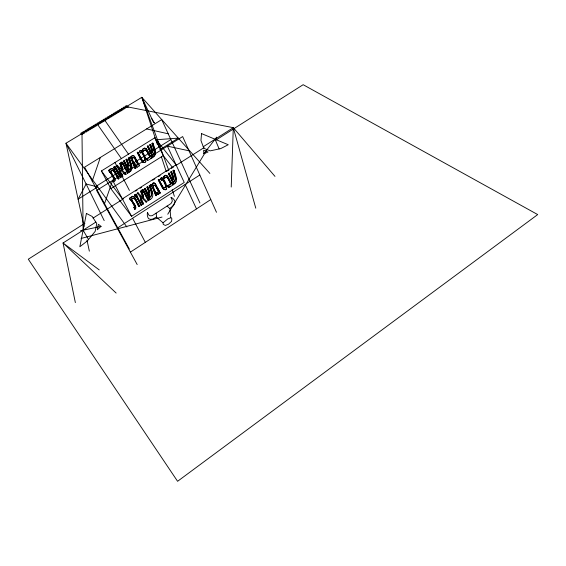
<?xml version="1.0" encoding="UTF-8"?>
<svg xmlns="http://www.w3.org/2000/svg" width="566" height="566" viewBox="0 0 566 566"><rect width="100%" height="100%" fill="white"/><g stroke="black" fill="none" stroke-linecap="round" stroke-linejoin="round"><path stroke-width="0.85" d="M142.894 204.192L140.736 200.067L140.092 196.225L141.012 200.35L142.894 204.192L143.538 203.781L141.748 200.145L141.288 197.4L146.127 202.126L146.955 201.588L145.844 201.843L146.127 202.126M156.598 216.934L153.025 218.992L150.775 219.41L148.61 218.738A10.669 8.554 -44.7 0 1 147.471 212.42L148.823 215.052L149.976 215.809L152.176 215.703L170.989 203.541L172.191 201.439L172.198 199.961L170.918 197.308A10.627 8.511 -45.7 0 1 175.043 201.652L174.448 204.085L173.005 206.052L169.666 208.472M131.652 168.71L131.595 166.744M231.232 187.042L233.291 127.675L126.31 106.634A0.891 0.424 -25 0 1 125.348 106.443A0.891 0.424 -25 0 1 126.572 105.701A0.891 0.424 -25 0 1 126.699 106.401M120.282 164.72L121.464 169.446L121.527 167.486L119.674 163.532L120.317 163.128L122.235 167.097L122.362 170.338L121.966 166.843L120.317 163.128M137.977 192.801L138.26 193.077L137.135 193.339L137.977 192.801L142.307 197.039L142.399 195.086L140.573 191.152L141.224 190.735L143.106 194.683L143.191 197.909L143 195.136M132.352 157.773L132.6 160.206M110.002 171.611L113.724 178.757L113.773 179.408L113.143 179.769L114.268 181.686C117.636 179.132 110.349 173.974 110.611 171.123L111.431 170.529M109.67 171.908L109.684 172.397L110.264 171.873C110.009 173.231 116.313 179.804 113.143 179.769M134.835 197.463L132.748 196.183L129.381 198.249L130.251 199.918L130.831 199.388L134.22 205.897L134.503 207.078L133.873 207.453L134.998 209.363C138.316 206.944 131.595 201.836 131.722 199.168L133.477 198.227L134.765 198.85M130.831 199.388C130.81 200.64 137.078 207.552 133.873 207.453M155.169 153.966L153.726 156.393M163.043 222.785L163.241 224.391L165.329 225.431L168.491 224.221L171.583 221.356L171.859 218.773L171.463 217.967L170.762 217.761L167.791 218.893L163.043 222.785L156.655 217.372L156.103 213.163M92.216 181.134L100.331 157.468M104.271 204.404L112.641 180.427L131.567 216.283L184.226 182.457L167.373 146.134L189.009 150.789M152.275 151.992L151.433 153.089L152.664 155.317L151.433 153.089M175.92 181.75L174.618 183.405M149.282 194.69L149.502 194.202M173.005 179.535L173.224 179.047M153.45 184.863L153.506 187.601M167.755 214.224L207.029 149.594M139.413 151.157L140.531 153.117L141.09 152.473L141.818 152.565L141.125 152.134L140.255 152.87L139.413 151.157L140.453 150.337L141.896 151.228M163.333 187.728C168.137 189.645 164.586 181.24 162.803 179.839L162.081 179.762L161.522 180.412L161.48 179.769M145.264 161.947L145.568 161.466M166.114 189.101L166.425 188.612M203.81 153.747L208.083 151.999L203.626 150.202L203.81 153.747L216.686 137.142M139.689 151.405L140.729 150.584L141.486 150.86M161.26 180.13L160.411 178.46L161.459 177.618C165.923 178.545 170.253 195.581 162.244 187.785M161.522 180.412L160.702 178.722L161.749 177.887L162.499 178.149M136.632 195.256L141.797 204.899L141.153 205.309L136.668 196.848C136.548 195.709 134.793 197.23 135.706 196.091M142.965 191.471C142.045 192.61 143.849 191.075 143.92 192.228L148.342 200.704L148.985 200.293L143.304 189.957M115.775 167.578L121.039 177.328L120.402 177.724L115.825 169.17C115.726 167.982 113.943 169.503 114.848 168.399M122.808 164.218C120.912 164.621 122.645 163.065 123.31 164.925M167.005 177.299C165.031 176.571 164.098 180.823 163.298 176.642L165.76 175.17L167.734 176.408M164.395 178.573L163.595 176.91L164.175 176.323L165.477 175.517L167.175 175.87M148.257 194.258L147.967 193.982C149.735 192.065 147.309 189.15 146.948 187.098L147.62 186.667C148.483 189.157 151.306 193.169 148.929 195.595L149.905 197.541C154.023 195.065 150.146 189.228 149.502 185.931L149.212 185.655L150.174 185.499C151.32 189.681 155.544 196.812 150.075 199.593L144.45 188.683L145.101 188.266L148.257 194.258C149.99 192.256 147.641 189.065 146.948 187.098M172.029 179.075L171.731 178.806C173.486 176.903 171.151 173.981 170.826 171.908L171.788 171.753C172.269 174.356 175.043 178.085 172.665 180.42L173.592 182.379C177.667 179.903 173.932 174.08 173.352 170.755L173.054 170.493L174.017 170.331C175.064 174.54 179.132 181.651 173.734 184.431L168.371 173.472L169.008 173.062L172.029 179.075C173.783 177.172 171.448 174.243 171.123 172.17L170.826 171.908M149.785 144.783L150.068 145.023C150.4 147.103 152.806 150.04 151.058 151.971L150.775 151.723C152.523 149.799 150.117 146.863 149.785 144.783L150.726 144.613C151.214 147.231 154.086 150.973 151.716 153.336M146 150.096C144.019 149.311 143.092 153.584 142.292 149.389L144.74 147.959L146.721 149.212M143.389 151.327L142.568 149.636L143.148 149.063L144.443 148.278L146.148 148.667M126.013 159.577C126.692 161.558 129.119 164.748 127.392 166.765L127.124 166.51C128.885 164.572 126.381 161.643 126.013 159.577L126.685 159.159C127.527 161.671 130.456 165.675 128.079 168.123L129.083 170.097L128.142 168.526M135.352 196.43L134.496 194.775L135.486 194.258L136.321 194.853M135.628 196.713L134.779 195.058L136.038 194.647M142.894 192.086L141.769 190.155L142.752 189.638L143.587 190.233M114.495 168.732L113.624 167.055L114.608 166.553L115.436 167.14M114.756 168.993L113.886 167.317L115.146 166.928M121.725 164.232L120.862 162.548L121.846 162.053L122.383 162.421M121.987 164.487L121.131 162.803L122.114 162.308M143.792 150.436L143.113 151.08M131.114 199.671L130.527 200.201L129.656 198.525L132.38 196.565L134.241 196.911M101.059 226.35L97.267 229.782L98.378 224.313L101.059 226.35L80.492 230.779M109.684 172.397L108.531 170.444C110.08 168.194 113.334 167.692 114.58 170.515M130.788 170.691L129.013 171.894L123.529 161.126L124.18 160.723L127.392 166.765M114.41 178.127L110.872 171.385L112.167 170.564L113.483 170.748M164.784 177.66L166.284 176.932L167.423 177.554M153.259 154.95C156.301 151.985 152.87 146.962 152.289 143.644L152.006 143.403L152.947 143.233C153.987 147.429 158.261 154.596 152.834 157.383L147.337 146.304L147.981 145.908L151.058 151.971M129.685 169.722C132.755 166.751 129.19 161.72 128.539 158.43L128.27 158.176L129.211 158.013C130.35 162.18 134.779 169.368 129.281 172.156L129.013 171.894M132.267 198.284L131.439 198.885C131.312 201.553 138.04 206.661 134.715 209.08M130.378 252.132L210.793 199.55M117.247 228.119L199.826 175M138.79 206.364L139.71 206.236L138.79 206.364L134.913 199.083M140.87 205.026L141.797 204.899M142.611 203.909L143.538 203.781M148.059 200.421L148.985 200.293M155.707 195.525L156.648 195.376L155.707 195.525L152.7 187.601L150.436 184.877L151.525 184.636L150.436 184.877M156.803 192.666L157.093 192.942L158.862 191.81L158.572 191.541L156.803 192.666L157.61 194.301L159.407 193.155M167.55 185.79L167.847 186.065L170.953 184.07L170.663 183.801L167.55 185.79L168.335 187.431L170.543 186.023M157.61 194.301L157.9 194.577L160.298 193.041L155.36 183.95M168.335 187.431L168.633 187.7L173.04 184.877L171.965 182.967L171.293 183.398L168.024 176.91M148.929 195.595L148.639 195.32L149.615 197.265C153.74 194.789 149.863 188.952 149.212 185.655M172.665 180.42L172.368 180.158L173.295 182.118C177.363 179.641 173.628 173.819 173.054 170.493M171.293 183.398L172.262 183.235M163.135 188.853L158.247 179.91L158.883 179.507L163.234 187.608M140.856 191.428L141.507 191.011M144.45 188.683L145.384 188.542M147.231 187.367L147.91 186.943M149.502 185.931L150.174 185.499M158.247 179.91L159.173 179.776M168.371 173.472L169.305 173.33M171.123 172.17L171.788 171.753M173.352 170.755L174.017 170.331M95.845 222.113L63.052 242.991L75.356 302.598M203.258 146.728L233.291 127.675L274.977 176.387M84.914 223.266L28.3 259.207L177.583 481.298L537.7 214.578L303.164 84.702L216.014 140.035M93.107 218.066L123.65 198.673M135.564 191.11L137.057 190.162M140.035 188.273L141.521 187.325M152.7 180.229L154.928 178.814M158.657 176.451L160.143 175.502M166.85 171.243L169.085 169.828M171.321 168.406L173.557 166.991M175.785 165.569L204.093 147.599M110.837 188.605L163.263 155.636L154.836 137.764L101.42 170.953L110.837 188.605L131.567 216.283M159.923 149.65L178.318 138.132L157.454 139.653L158.607 146.622M128.815 169.842C132.946 167.345 128.914 161.466 128.27 158.176M134.411 156.577L139.455 165.774L137.071 167.267L135.967 165.357L137.998 164.508L134.34 157.949M146.438 148.964L150.669 156.57L150.386 156.322L151.058 155.905L152.141 157.815L147.754 160.567L146.665 158.657L150.04 156.966L146.134 150.11M152.388 155.07C156.471 152.579 152.572 146.721 152.006 143.403M120.134 177.462L121.039 177.328M121.867 176.38L122.772 176.238L121.867 176.38L120.615 173.96L119.49 171.123L119.249 168.618L120.204 172.743L122.136 176.642M128.192 172.842L127.286 172.977L128.192 172.842L122.398 162.378M134.899 168.201L135.826 168.052L134.899 168.201L131.793 160.192L135.175 168.463M150.4 158.48L152.141 157.815M114.091 171.392L118.322 179.033L118.966 178.63L114.955 171.25M126.176 174.102L125.079 174.363L126.176 174.102L122.093 170.076M95.314 186.801L119.667 171.576M120.409 171.116L127.117 166.92M128.602 165.994L170.868 139.569M116.249 165.661L117.353 165.392L116.249 165.661L119.511 168.873M129.487 157.419L130.562 157.171L129.487 157.419L132.062 160.447M142.844 162.23L140.743 159.555L137.262 152.579L137.899 152.183L141.479 159.081M120.586 163.383L119.674 163.532M123.529 161.126L124.449 160.977M126.282 159.831L126.954 159.414M128.539 158.43L129.211 158.013M137.262 152.579L138.175 152.431M147.337 146.304L148.257 146.148M150.068 145.023L150.726 144.613M152.289 143.644L152.947 143.233M81.2 134.022L65.981 143.233L84.001 226.442M82.969 132.953L83.527 132.614M84.709 131.899L85.883 131.185M88.558 129.564L89.86 128.779M92.548 127.152L93.914 126.331M96.524 124.746L97.932 123.897M98.618 123.48L99.984 122.652A0.899 0.432 -26.1 0 0 99.722 123.494A0.899 0.432 -26.1 0 0 101.066 122.9A0.899 0.432 -26.1 0 0 100.408 122.461M102.672 121.025L103.974 120.24M104.66 119.829L106.019 119.001M106.733 118.57L108.163 117.707M108.849 117.289L110.221 116.462M112.875 114.848L114.261 114.014M116.759 112.5L118.068 111.707M120.735 110.094L122.072 109.288M124.803 107.632L126.211 106.783M126.954 106.33L141.833 97.324L209.88 173.429M132.734 157.256L134.234 157.801M81.03 238.47L162.01 217.061M132.748 198.043C136.639 198.206 136.859 204.531 139.066 206.647M111.905 170.302L112.79 170.274L113.922 171.123M144.832 149.792L146.417 150.358M165.123 189.723L163.425 189.178M144.273 162.555L143.156 162.378M126.31 106.634L128.539 106.981M146.608 128.928L168.229 133.802M163.716 187.969C167.911 187.459 163.723 181.431 162.513 179.578L162.803 179.839M142.844 160.765C146.544 160.808 143.58 155.671 142.703 154.079M155.183 185.195C150.223 183.809 157.461 194.952 156.648 195.376M133.88 157.539C129.586 157.956 136.668 166.68 135.826 168.052M154.582 183.221C153.018 182.358 152.07 184.544 152.502 185.818L151.242 184.367M143.304 190.02L141.769 190.155M115.082 168.343L120.402 177.724M113.37 169.17L111.502 168.788L108.792 170.706L108.531 170.444M142.455 160.518C147.167 162.52 143.736 154.242 142.052 152.919M142.568 161.975C149.792 165.258 143.679 152.608 141.613 150.981M99.227 269.897L63.052 242.991L116.136 293.054M122.114 162.166L122.666 162.633M155.105 183.625C153.754 181.573 151.455 183.667 152.212 185.542M134.135 156.223C132.706 154.511 130.852 156.732 131.553 158.374L130.286 156.916M146.665 158.657L147.754 160.567M173.04 184.877L171.965 182.967M139.455 165.774L135.635 158.459M135.967 165.357L137.071 167.267M167.09 206.052L169.963 208.748L170.762 217.761M160.298 193.041L157.214 187.07M152.7 187.601L155.997 195.801M137.135 193.339L140.375 196.508M142.908 197.626L146.955 201.588M117.091 165.138L121.464 169.446M125.348 174.625L120.445 169.793L120.933 172.559L122.772 176.238M142.307 197.039L142.116 194.81L140.573 191.152M118.966 178.63L115.62 172.46M167.126 177.292L167.812 177.95M163.624 187.997L161.643 185.181M142.066 160.121L142.731 160.772M154.893 184.926L158.862 191.81M133.958 157.546L135.458 159.463M154.815 183.356L155.65 184.219M136.173 196.147L141.153 205.309M143.431 191.527L148.342 200.704M136.045 194.577L137.517 196.551M115.167 166.878L116.037 167.84M141.535 152.318L142.335 153.167M162.605 178.24L165.788 184.113M150.719 185.153L152.983 187.877M113.653 170.861L118.322 179.033M154.836 137.764L176.04 164.819L122.376 198.871L101.42 170.953M113.709 169.475L115.216 171.512M134.552 197.18L139.71 206.236M163.263 155.636L172.397 167.324M167.444 176.139L171.59 183.667M142.25 161.614L137.538 152.827M141.642 159.555L142.342 160.369M155.268 185.315L158.572 191.541M126.876 226.952L65.981 143.233L104.186 220.599M146.53 150.514L149.757 156.718M167.515 177.682L170.953 184.07M135.281 157.659C134.524 154.829 130.321 154.674 131.277 158.119M121.499 158.742L97.769 124.753A0.906 0.432 -26.1 0 1 97.593 124.166M104.986 120.572L128.581 154.334M134.107 162.237L136.116 165.109M142.031 151.462L145.625 159.195M135.154 197.951L139.427 205.946M147.04 149.749L150.04 155.608M141.917 159.81L137.899 152.183M151.667 118.414L154.44 123.006L153.436 122.199L141.833 97.324L157.263 144.245M155.94 184.764L156.556 185.804M122.787 164.239L127.555 173.238M122.992 163.079L127.923 172.58M143.891 190.636L148.313 199.253M88.508 239.51L83.11 230.22L82.006 134.489M137.184 264.563L96.637 190.459L182.648 136.562L216.481 212.278M167.904 178.219L170.663 183.801M129.338 249.061L84.589 167.175L161.72 119.61L199.932 202.989M132.6 218.243L145.328 242.361M161.926 187.063L158.537 180.179M134.149 207.736L134.998 209.363M116.384 168.604L120.77 177.066M121.258 173.557L122.504 175.976M114.983 162.527L129.402 190.409M143.255 203.498L141.465 199.869M124.18 160.723L127.124 166.51M123.798 161.381L129.281 172.156M144.733 188.959L150.075 199.593M145.101 188.266L147.967 193.982M135.656 160.1L137.722 164.26M157.093 192.942L157.9 194.577M158.883 179.507L161.296 184.474M147.62 146.552L152.834 157.383M151.058 155.905L151.858 157.567M167.847 186.065L168.633 187.7M147.981 145.908L150.775 151.723M169.008 173.062L171.731 178.806M168.661 173.741L173.734 184.431M141.818 191.916L142.236 192.794M185.146 184.445L196.494 208.904M215.066 139.236L219.134 148.936M135.55 167.798L132.798 160.772M154.369 189.999L156.365 195.107M128.942 157.758L130.222 161.225M126.685 159.159L128.624 165.024M149.884 185.231L151.603 190.204M147.62 186.667L148.327 188.535M141.833 97.324L168.739 170.232M152.664 142.993L153.874 146.467M150.45 144.372L152.261 150.252M173.72 170.069L175.679 176.507M120.317 171.236L120.671 172.297M161.36 156.711L166.241 171.562M172.213 189.716L174.385 196.317M142.575 193.629L142.823 194.407M148.561 189.157L148.957 190.417M114.65 178.941L114.976 180.321M172.375 173.988L172.75 175.255M233.291 127.675L255.782 208.175M166.227 185.301L166.503 186.348M154.341 148.037L154.709 149.488M149.162 191.053L149.481 192.468M131.114 164.232L131.411 165.555M86.952 240.069L89.35 251.148M151.978 191.641L152.261 192.949M172.934 175.892L173.231 177.314M154.978 150.818L155.148 152.006M175.934 177.823L176.083 179.005M86.315 131.001A0.906 0.432 -26.6 0 1 86.987 131.397A0.906 0.432 -26.6 0 1 85.707 132.062A0.906 0.432 -26.6 0 1 85.699 131.319M88.551 129.727A0.906 0.432 -26.5 0 1 89.011 130.166A0.906 0.432 -26.5 0 1 87.928 130.824A0.906 0.432 -26.5 0 1 87.468 130.378M90.284 128.595A0.906 0.432 -26.5 0 1 90.963 128.984A0.906 0.432 -26.5 0 1 89.69 129.649A0.906 0.432 -26.5 0 1 89.676 128.914M92.506 127.329A0.906 0.432 -26.4 0 1 92.973 127.767A0.906 0.432 -26.4 0 1 91.89 128.425A0.906 0.432 -26.4 0 1 91.423 127.987M94.734 126.084A0.906 0.432 -26.3 0 1 94.862 126.727A0.906 0.432 -26.3 0 1 93.638 127.18A0.906 0.432 -26.3 0 1 93.723 126.459M96.461 124.937A0.906 0.432 -26.2 0 1 96.864 125.468A0.906 0.432 -26.2 0 1 95.604 126.034A0.906 0.432 -26.2 0 1 95.633 125.305M98.569 123.664A0.906 0.432 -26.1 0 1 99.008 124.145A0.906 0.432 -26.1 0 1 97.833 124.761M102.651 121.188A0.899 0.432 -26 0 1 103.132 121.619A0.899 0.432 -26 0 1 102.057 122.27A0.899 0.432 -26 0 1 101.583 121.839M104.399 120.049A0.899 0.432 -25.9 0 1 105.092 120.431A0.899 0.432 -25.9 0 1 103.826 121.089A0.899 0.432 -25.9 0 1 103.79 120.367M106.656 118.761A0.899 0.424 -25.8 0 1 107.073 119.284A0.899 0.424 -25.8 0 1 105.821 119.843A0.899 0.424 -25.8 0 1 105.835 119.129M108.99 117.459A0.899 0.424 -25.7 0 1 109.181 118.032A0.899 0.424 -25.7 0 1 108.021 118.549A0.899 0.424 -25.7 0 1 107.83 117.976M110.639 116.271A0.899 0.424 -25.7 0 1 111.339 116.646A0.899 0.424 -25.7 0 1 110.08 117.304A0.899 0.424 -25.7 0 1 110.037 116.589M113.009 115.025A0.899 0.424 -25.6 0 1 113.242 115.549A0.899 0.424 -25.6 0 1 112.174 116.108A0.899 0.424 -25.6 0 1 111.75 115.676M115.245 113.794A0.899 0.424 -25.5 0 1 115.139 114.481A0.899 0.424 -25.5 0 1 113.971 114.827A0.899 0.424 -25.5 0 1 114.077 114.141M116.929 112.648A0.899 0.424 -25.4 0 1 117.127 113.221A0.899 0.424 -25.4 0 1 115.973 113.738A0.899 0.424 -25.4 0 1 115.775 113.165M118.485 111.523A0.891 0.424 -25.4 0 1 119.193 111.891A0.891 0.424 -25.4 0 1 117.933 112.549A0.891 0.424 -25.4 0 1 117.884 111.842M120.891 110.25A0.891 0.424 -25.3 0 1 121.096 110.823A0.891 0.424 -25.3 0 1 119.942 111.332A0.891 0.424 -25.3 0 1 119.737 110.766M123.055 109.068A0.891 0.424 -25.2 0 1 122.956 109.747A0.891 0.424 -25.2 0 1 121.789 110.094A0.891 0.424 -25.2 0 1 121.888 109.415M124.732 107.823A0.891 0.424 -25.1 0 1 125.206 108.283A0.891 0.424 -25.1 0 1 124.039 108.884A0.891 0.424 -25.1 0 1 123.777 108.325M127.039 106.535A0.891 0.424 -25.1 0 1 127.244 107.094A0.891 0.424 -25.1 0 1 126.091 107.611A0.891 0.424 -25.1 0 1 125.885 107.045M83.952 132.423A0.906 0.432 -26.7 0 1 84.624 132.826A0.906 0.432 -26.7 0 1 83.344 133.491A0.906 0.432 -26.7 0 1 83.336 132.748M82.424 133.434A0.913 0.432 -26.8 0 1 82.813 133.979A0.913 0.432 -26.8 0 1 81.546 134.538A0.913 0.432 -26.8 0 1 81.596 133.802M201.538 133.59L200.951 140.481L203.838 148.306L210.198 150.874L220.712 148.596L228.254 144.74L201.538 133.59M86.421 213.446L79.848 246.755L87.327 240.953L95.173 231.36L96.758 223.528L92.223 216.495L86.421 213.446M86.131 184.042L78.094 199.182L97.741 186.893L86.131 184.042M85.459 131.227A0.906 0.432 -26.6 0 0 86.598 130.307A0.906 0.432 -26.6 0 0 85.261 130.491A0.906 0.432 -26.6 0 0 85.459 131.227M87.497 129.996A0.906 0.432 -26.5 0 0 88.629 129.083A0.906 0.432 -26.5 0 0 87.291 129.267A0.906 0.432 -26.5 0 0 87.497 129.996M89.449 128.815A0.906 0.432 -26.4 0 0 90.581 127.902A0.906 0.432 -26.4 0 0 89.237 128.086A0.906 0.432 -26.4 0 0 89.449 128.815M91.459 127.598A0.906 0.432 -26.4 0 0 92.591 126.685A0.906 0.432 -26.4 0 0 91.246 126.876A0.906 0.432 -26.4 0 0 91.459 127.598M93.503 126.359A0.906 0.432 -26.3 0 0 94.635 125.447A0.906 0.432 -26.3 0 0 93.291 125.638A0.906 0.432 -26.3 0 0 93.503 126.359M95.421 125.199A0.906 0.432 -26.2 0 0 96.553 124.287A0.906 0.432 -26.2 0 0 95.208 124.478A0.906 0.432 -26.2 0 0 95.421 125.199M97.536 123.919A0.906 0.432 -26.1 0 0 98.661 123.013A0.906 0.432 -26.1 0 0 97.317 123.204A0.906 0.432 -26.1 0 0 97.536 123.919M99.595 122.673A0.906 0.432 -26.1 0 0 100.72 121.768A0.906 0.432 -26.1 0 0 99.375 121.959A0.906 0.432 -26.1 0 0 99.595 122.673M101.632 121.442A0.899 0.432 -26 0 0 102.757 120.537A0.899 0.432 -26 0 0 101.413 120.728A0.899 0.432 -26 0 0 101.632 121.442M103.592 120.254A0.899 0.424 -25.9 0 0 104.717 119.348A0.899 0.424 -25.9 0 0 103.366 119.539A0.899 0.424 -25.9 0 0 103.592 120.254M105.644 119.009A0.899 0.424 -25.8 0 0 106.762 118.11A0.899 0.424 -25.8 0 0 105.418 118.301A0.899 0.424 -25.8 0 0 105.644 119.009M107.795 117.714A0.899 0.424 -25.7 0 0 108.905 116.808A0.899 0.424 -25.7 0 0 107.561 117.006A0.899 0.424 -25.7 0 0 107.795 117.714M109.854 116.469A0.899 0.424 -25.7 0 0 110.964 115.563A0.899 0.424 -25.7 0 0 109.62 115.761A0.899 0.424 -25.7 0 0 109.854 116.469M111.827 115.273A0.899 0.424 -25.6 0 0 112.938 114.374A0.899 0.424 -25.6 0 0 111.587 114.573A0.899 0.424 -25.6 0 0 111.827 115.273M113.907 114.014A0.899 0.424 -25.5 0 0 115.011 113.115A0.899 0.424 -25.5 0 0 113.667 113.313A0.899 0.424 -25.5 0 0 113.907 114.014M115.754 112.896A0.899 0.424 -25.4 0 0 116.858 111.997A0.899 0.424 -25.4 0 0 115.514 112.195A0.899 0.424 -25.4 0 0 115.754 112.896M117.721 111.707A0.899 0.424 -25.4 0 0 118.825 110.809A0.899 0.424 -25.4 0 0 117.473 111.007A0.899 0.424 -25.4 0 0 117.721 111.707M119.723 110.49A0.891 0.424 -25.3 0 0 120.827 109.599A0.891 0.424 -25.3 0 0 119.476 109.797A0.891 0.424 -25.3 0 0 119.723 110.49M121.732 109.273A0.891 0.424 -25.2 0 0 122.829 108.382A0.891 0.424 -25.2 0 0 121.485 108.587A0.891 0.424 -25.2 0 0 121.732 109.273M123.77 108.042A0.891 0.424 -25.1 0 0 124.867 107.151A0.891 0.424 -25.1 0 0 123.515 107.356A0.891 0.424 -25.1 0 0 123.77 108.042M83.096 132.656A0.913 0.432 -26.7 0 0 84.242 131.737A0.913 0.432 -26.7 0 0 82.898 131.92A0.913 0.432 -26.7 0 0 83.096 132.656M81.355 133.71A0.913 0.432 -26.8 0 0 82.495 132.791A0.913 0.432 -26.8 0 0 81.157 132.975A0.913 0.432 -26.8 0 0 81.355 133.71"/></g></svg>
